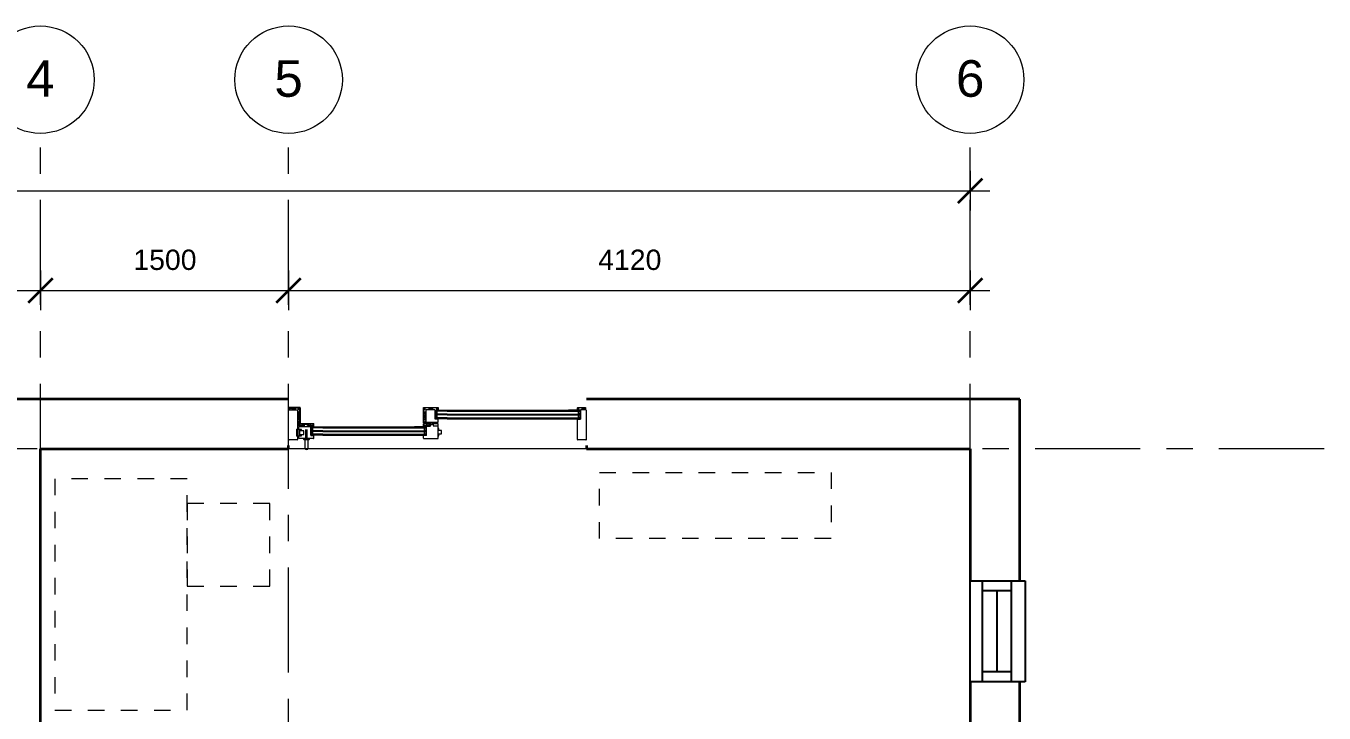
# Model space of a CAD drawing. Header units: millimetres. Extents: x -46592 to 140440, y -36427 to 76663.
# Drawn here: x 41287 to 49133, y 56320 to 60475 of the extents above; entities that cross this region are included whole.
import ezdxf

# ---------------------------------------------------------------- set-up
doc = ezdxf.new("R2010")
doc.units = ezdxf.units.MM
for name, pattern in [('Dash', [317.5, 158.75, -158.75]), ('Grid Line', [1111.25, 635, -158.75, 158.75, -158.75]), ('Katkoviiva 2mm', [200, 100, -100]), ('Pistekatko tiheä', [185, 85, -50, 0, -50])]:
    doc.linetypes.add(name, pattern=pattern)
for name, color, linetype, lineweight in [('AR-A_MERKINNÄT', 8, 'Continuous', 18), ('AR-A_MERKINNÄT-1', 8, 'Dash', 18), ('AR-A_MERKINNÄT-2', 8, 'Continuous', 25), ('AR-A_MERKINNÄT-3', 8, 'Pistekatko tiheä', 25), ('AR-C_APUVIIVA-3', 1, 'Katkoviiva 2mm', 18), ('AR-D_MITTA', 8, 'Continuous', 9), ('AR-D_MITTA-50', 8, 'Continuous', 9), ('AR-X2_OHUTVIIVA', 9, 'Continuous', 18), ('AR-Y_MODVIIVA', 8, 'Continuous', 9), ('AR-Y_MODVIIVA-1', 8, 'Grid Line', 9), ('AR1235_VP', 6, 'Continuous', 18), ('AR1241_US-1', 1, 'Continuous', 35), ('AR1242_IKKUNA', 4, 'Continuous', 18), ('AR1242_IKKUNA-1', 4, 'Continuous', 25), ('AR1243_ULKOOVI', 3, 'Continuous', 18)]:
    doc.layers.add(name, color=color, linetype=linetype, lineweight=lineweight)
doc.styles.add('Arial_3', font='arial.ttf', dxfattribs={"height": 122.941617})
doc.styles.add('Arial_4', font='arial.ttf', dxfattribs={"height": 221.29491})
doc.dimstyles.new('Diagonal_-_2_5mm_Arial', dxfattribs={"dimscale": 304.8, "dimtxt": 125, "dimasz": 0.492126, "dimexe": 0.393701, "dimexo": 0.0625, "dimgap": 0.287073, "dimtad": 1, "dimdec": 0, "dimzin": 0, "dimdsep": 46, "dimtxsty": 'Arial_3', "dimblk1": 'OBLIQUE', "dimblk2": 'OBLIQUE', "dimsah": 1, "dimcen": 0.09, "dimdle": 0.393701, "dimazin": 0, "dimtfac": 1, "dimtdec": 4, "dimtix": 1, "dimtmove": 0, "dimatfit": 3, "dimfxl": 0.393701, "dimfxlon": 1, "dimtvp": 1, "dimtolj": 1, "dimtzin": 0, "dimarcsym": 2})

# ---------------------------------------------------------------- blocks, each defined once
blk = doc.blocks.new('SD CLEAR SLIDING TYPE A - Black _RAL 9011__Ext_ _ Chestnut Stained Wood_Int_-1638419-04 2_ krs')
at = {"layer": 'AR-A_MERKINNÄT'}
for p, q in [((-735, -93.5), (-735, 81.5)), ((-732.5, 98.5), (-732.5, 91.1)), ((-665.5, 99), (-732, 99)), ((-732, 90.6), (-723.4, 90.6)), ((-732, 84.5), (-684, 84.5)), ((-730.6, 92), (-730.6, 96.9)), ((-723.8, 92), (-730.6, 92)), ((-730.1, 97.4), (-724.3, 97.4)), ((-723.8, 96.9), (-723.8, 92)), ((-722.4, 91.6), (-722.4, 96.9)), ((-721.9, 97.4), (-714.4, 97.4)), ((-713.9, 96.9), (-713.9, 87.5)), ((-713.1, 86.5), (-713.1, 84.5)), ((-693.9, 86.5), (-713.1, 86.5)), ((-712.5, 87.9), (-712.5, 97.4)), ((-712.5, 97.4), (-695, 97.4)), ((-694.5, 87.9), (-712.5, 87.9)), ((-705.5, 91), (-707.3, 92.8)), ((-707.3, 92.8), (-699.9, 92.8)), ((-705.5, 91), (-701.7, 91)), ((-705.5, 84.5), (-705.5, 91)), ((-701.7, 91), (-699.9, 92.8)), ((-701.7, 84.5), (-701.7, 91)), ((-694.5, 96.9), (-694.5, 87.9)), ((-694.1, 84.5), (-694.1, 86.5)), ((-692.9, 87.5), (-692.9, 96.9)), ((-692.4, 97.4), (-666.6, 97.4)), ((-681, 81.5), (-681, -31.2)), ((-666.6, 92.7), (-674.3, 92.7)), ((-674.3, 85.2), (-674.3, 92.7)), ((-666.6, 85.2), (-674.3, 85.2)), ((-666.1, 96.9), (-666.1, 93.2)), ((-666.1, 73.5), (-666.1, 84.7)), ((-664.5, 98), (-664.5, 7.5)), ((80, 7.5), (80, 98.5)), ((80.5, 99), (169.5, 99)), ((81.5, 91.3), (81.5, 87.9)), ((81.5, 91.3), (87.2, 91.3)), ((81.5, 87.9), (87.2, 87.9)), ((81.6, 96.9), (81.6, 92.7)), ((81.6, 92.7), (88.8, 92.7)), ((81.6, 85.1), (81.6, 72.9)), ((88.8, 85.1), (81.6, 85.1)), ((114.4, 97.4), (82.1, 97.4)), ((87.2, 87.9), (87.2, 91.3)), ((88.8, 92.7), (88.8, 85.1)), ((95, 82.5), (95, 11.2)), ((149, 84.5), (97, 84.5)), ((114.4, 86.5), (114.4, 97.4)), ((114.4, 86.5), (135.6, 86.5)), ((115.5, 84.5), (115.5, 86.5)), ((116, 97.4), (116, 87.9)), ((116, 97.4), (134, 97.4)), ((116, 87.9), (134, 87.9)), ((123.1, 91), (121.3, 92.8)), ((121.3, 92.8), (128.7, 92.8)), ((123.1, 91), (126.9, 91)), ((123.1, 84.5), (123.1, 91)), ((126.9, 91), (128.7, 92.8)), ((126.9, 84.5), (126.9, 91)), ((134, 97.4), (134, 87.9)), ((134.5, 84.5), (134.5, 86.5)), ((135.6, 97.4), (135.6, 86.5)), ((168.4, 97.4), (135.6, 97.4)), ((152, 29.2), (152, 81.5)), ((161, 92.7), (168.4, 92.7)), ((161, 86.5), (161, 92.7)), ((170, 86.5), (161, 86.5)), ((168.4, 92.7), (168.4, 97.4)), ((170, 98.5), (170, 86.5)), ((1011, 86.5), (1011, 98)), ((1011, 86.5), (1019.8, 86.5)), ((1012, 99), (1060.4, 99)), ((1012.6, 96.9), (1012.6, 93.2)), ((1012.6, 91.1), (1012.6, 87.9)), ((1018.2, 91.1), (1012.6, 91.1)), ((1012.6, 87.9), (1018.2, 87.9)), ((1038.9, 97.4), (1013.1, 97.4)), ((1013.1, 92.7), (1019.8, 92.7)), ((1018.2, 87.9), (1018.2, 91.1)), ((1019.8, 86.5), (1019.8, 92.7)), ((1029, 82.5), (1029, 29.3)), ((1062, 84.5), (1031, 84.5)), ((1039.4, 87.5), (1039.4, 96.9)), ((1040.4, 84.5), (1040.4, 86.5)), ((1041, 97.4), (1059, 97.4)), ((1041, 87.9), (1041, 97.4)), ((1059, 87.9), (1041, 87.9)), ((1046.2, 92.8), (1053.6, 92.8)), ((1048, 91), (1046.2, 92.8)), ((1048, 91), (1051.8, 91)), ((1048, 84.5), (1048, 91)), ((1051.8, 91), (1053.6, 92.8)), ((1051.8, 84.5), (1051.8, 91)), ((1059, 97.4), (1059, 87.9)), ((1059.4, 86.5), (1059.4, 84.5)), ((1060.4, 99), (1060.4, 90.4)), ((1060.4, 90.4), (1060.4, 87.5)), ((1065, -93.5), (1065, 81.5)), ((-677, 72.1), (-681, 72.1)), ((-681, 64.5), (-672.5, 64.5)), ((-681, 60.7), (-672.5, 60.7)), ((-681, 53.1), (-677, 53.1)), ((-677, 45.5), (-681, 45.5)), ((-681, 37.9), (-672.5, 37.9)), ((-681, 34.1), (-672.5, 34.1)), ((-681, 26.5), (-677, 26.5)), ((-677, 53.1), (-677, 72.1)), ((-677, 26.5), (-677, 45.5)), ((-677, 16), (-670.8, 16)), ((-677, 8), (-677, 16)), ((-676, 73), (-666.6, 73)), ((-666.6, 52.2), (-676, 52.2)), ((-676, 46.4), (-666.6, 46.4)), ((-666.6, 25.6), (-676, 25.6)), ((-665, 7), (-676, 7)), ((-675.5, 71.6), (-675.5, 53.6)), ((-666.6, 71.6), (-675.5, 71.6)), ((-675.5, 53.6), (-666.6, 53.6)), ((-675.5, 45), (-675.5, 27)), ((-666.6, 45), (-675.5, 45)), ((-675.5, 27), (-666.6, 27)), ((-672.7, -13.8), (-672.7, 1.7)), ((-672.7, 1.7), (-582.5, 1.7)), ((-672.5, 64.5), (-670.7, 66.3)), ((-672.5, 64.5), (-672.5, 60.7)), ((-672.5, 60.7), (-670.7, 58.9)), ((-672.5, 37.9), (-670.7, 39.7)), ((-672.5, 37.9), (-672.5, 34.1)), ((-672.5, 34.1), (-670.7, 32.3)), ((-670.8, 16), (-670.8, 9.1)), ((-670.7, 66.3), (-670.7, 58.9)), ((-670.7, 39.7), (-670.7, 32.3)), ((-670.3, 8.6), (-666.6, 8.6)), ((-667.5, 0.2), (-660.6, 0.2)), ((-666.1, 54.1), (-666.1, 71.1)), ((-666.1, 46.9), (-666.1, 51.7)), ((-666.1, 27.5), (-666.1, 44.5)), ((-666.1, 9.1), (-666.1, 25.1)), ((-658.7, -12.2), (-658.7, 0.2)), ((-658.7, 0.2), (-641.1, 0.2)), ((-644, 1.2), (-609, 1.2)), ((-641.1, 0.2), (-641.1, -12.2)), ((-640.5, -7.3), (-640.5, 1.7)), ((-612.5, 1.7), (-612.5, -7.3)), ((-612.5, 0.2), (-602.7, 0.2)), ((-602.7, 0.2), (-602.7, -12.4)), ((-601.3, 0.2), (-583.5, 0.2)), ((-601.3, -13.8), (-601.3, 0.2)), ((-583.5, 0.2), (-583.5, -8)), ((-582, -13.8), (-582, 1.2)), ((80, -12.4), (80, 1.1)), ((91.5, 7), (80.5, 7)), ((80.5, 1.6), (119, 1.6)), ((81.6, 72.9), (92.5, 72.9)), ((81.6, 54), (81.6, 71.5)), ((81.6, 71.5), (91, 71.5)), ((81.6, 46.9), (81.6, 51.6)), ((81.6, 27.5), (81.6, 44.5)), ((81.6, 8.6), (81.6, 25.1)), ((81.6, 8.6), (86.3, 8.6)), ((98.5, 0.1), (82, 0.1)), ((82.1, 53.5), (91, 53.5)), ((82.1, 52.1), (91.5, 52.1)), ((82.1, 46.4), (92.5, 46.4)), ((82.1, 45), (91, 45)), ((82.1, 27), (91, 27)), ((82.1, 25.6), (92.5, 25.6)), ((85.9, 58.6), (85.9, 66.4)), ((85.9, 66.4), (88, 64.2)), ((85.9, 58.6), (88, 60.8)), ((85.9, 32.1), (85.9, 39.9)), ((85.9, 39.9), (88, 37.7)), ((85.9, 32.1), (88, 34.3)), ((86.3, 15.6), (92.5, 15.6)), ((86.3, 8.6), (86.3, 15.6)), ((87.9, 14.2), (91.1, 14.2)), ((87.9, 8.6), (87.9, 14.2)), ((87.9, 8.6), (91.1, 8.6)), ((88, 64.2), (95, 64.2)), ((88, 60.8), (88, 64.2)), ((88, 60.8), (95, 60.8)), ((88, 37.7), (95, 37.7)), ((88, 34.3), (88, 37.7)), ((88, 34.3), (95, 34.3)), ((91, 53.5), (91, 71.5)), ((91, 27), (91, 45)), ((91.1, 8.6), (91.1, 14.2)), ((92.5, 53.1), (92.5, 72.9)), ((92.5, 72), (95, 72)), ((92.5, 53), (94.8, 53)), ((92.5, 46.4), (92.5, 25.6)), ((92.5, 8), (92.5, 15.6)), ((92.8, 45.5), (94.8, 45.5)), ((92.8, 26.5), (95, 26.5)), ((95, 11.2), (170, 11.2)), ((114.7, 0.1), (101, 0.1)), ((119.8, 0.1), (117.2, 0.1)), ((121, -15.8), (121, 0.1)), ((140, 1.1), (140, -10.7)), ((170, 29.2), (152, 29.2)), ((170, 11.2), (170, 29.2)), ((1011, 29.3), (1029, 29.3)), ((1011, -93.4), (1011, 29.3)), ((-685, -73.2), (-685, -31.2)), ((-681, -31.2), (-685, -31.2)), ((-685, -73.2), (-681, -73.2)), ((-681, -31.3), (-674, -31.3)), ((-681, -73.3), (-681, -31.3)), ((-674, -31.3), (-681, -31.3)), ((-681, -31.3), (-681, -73.3)), ((-681, -73.2), (-681, -93.5)), ((-674, -73.3), (-681, -73.3)), ((-681, -73.3), (-674, -73.3)), ((-674, -31.3), (-668, -34.8)), ((-668, -34.8), (-674, -31.3)), ((-668, -69.8), (-674, -73.3)), ((-674, -73.3), (-668, -69.8)), ((-672.7, -13.8), (-639.7, -13.8)), ((-672, -31.2), (-672, -18.8)), ((-664, -33.3), (-672, -31.2)), ((-664, -33.3), (-672, -31.2)), ((-672, -73.5), (-664, -71.3)), ((-672, -86.8), (-672, -73.5)), ((-671.1, -12.4), (-671.1, -7)), ((-671.1, -7), (-668.5, -7)), ((-660.1, -12.4), (-671.1, -12.4)), ((-669, -15.8), (-603, -15.8)), ((-668, -6.5), (-668, -0.3)), ((-668, -34.8), (-668, -69.8)), ((-668, -69.8), (-668, -34.8)), ((-656.5, -33.3), (-664, -33.3)), ((-656.5, -33.3), (-664, -33.3)), ((-664, -41.3), (-664, -36.3)), ((-664, -36.3), (-656.5, -36.3)), ((-664, -41.3), (-664, -36.3)), ((-664, -36.3), (-656.5, -36.3)), ((-642, -41.3), (-664, -41.3)), ((-664, -68.3), (-664, -63.3)), ((-664, -63.3), (-642, -63.3)), ((-656.5, -68.3), (-664, -68.3)), ((-664, -71.3), (-656.5, -71.3)), ((-660.1, -0.3), (-660.1, -12.4)), ((-659.4, -15.8), (-659.4, -13.8)), ((-641.1, -12.2), (-658.7, -12.2)), ((-656.5, -36.3), (-656.5, -33.3)), ((-656.5, -36.3), (-656.5, -33.3)), ((-656.5, -71.3), (-656.5, -68.3)), ((-653.6, -7.5), (-646.2, -7.5)), ((-651.8, -9.3), (-653.6, -7.5)), ((-651.8, -9.3), (-648, -9.3)), ((-651.8, -15.8), (-651.8, -9.3)), ((-648, -9.3), (-646.2, -7.5)), ((-648, -15.8), (-648, -9.3)), ((-642, -63.3), (-642, -41.3)), ((-640.4, -15.8), (-640.4, -13.8)), ((-639.7, -13.8), (-639.7, -9.4)), ((-621.7, -9.3), (-621.7, -13.8)), ((-621.7, -13.8), (-601.3, -13.8)), ((-621.5, -15.8), (-621.5, -13.8)), ((-620.5, -12.4), (-620.5, -9.3)), ((-602.7, -12.4), (-620.5, -12.4)), ((-615.7, -7.5), (-608.3, -7.5)), ((-613.9, -9.3), (-615.7, -7.5)), ((-613.9, -9.3), (-610.1, -9.3)), ((-613.9, -15.8), (-613.9, -9.3)), ((-610.1, -9.3), (-608.3, -7.5)), ((-610.1, -15.8), (-610.1, -9.3)), ((-602.5, -13.8), (-602.5, -15.9)), ((-590.6, -11.1), (-601.3, -11.1)), ((-601.3, -12.3), (-591, -12.3)), ((-600, -18.4), (-600, -70.8)), ((-600, -18.4), (-600, -70.8)), ((-600, -70.8), (-581.8, -70.8)), ((-591, -13.8), (-591, -12.3)), ((-591, -13.8), (-582, -13.8)), ((-590.6, -8), (-590.6, -11.1)), ((-583.5, -8), (-590.6, -8)), ((-590, -68.8), (-590, -70.8)), ((-581.8, -68.8), (-590, -68.8)), ((-582, -86.8), (-582, -70.8)), ((-581.8, -70.8), (-581.8, -68.8)), ((81.5, -0.4), (81.5, -7.3)), ((81.5, -9.8), (81.5, -12.5)), ((81.5, -12.5), (87.4, -12.5)), ((81.5, -13.9), (89, -13.9)), ((82, -7.8), (87.9, -7.8)), ((87.4, -9.3), (82, -9.3)), ((87.4, -12.5), (87.4, -9.3)), ((88.9, -8.8), (88.9, -10.4)), ((89, -13.9), (89, -12.4)), ((99.1, -12.4), (89, -12.4)), ((89.4, -10.9), (98.5, -10.9)), ((98, -70.8), (98, -17.8)), ((99, -10.4), (99, -0.4)), ((121, -15.8), (100, -15.8)), ((119.2, -13.8), (100.2, -13.8)), ((100.2, -13.8), (100.2, -15.8)), ((100.5, -0.4), (100.5, -12.5)), ((100.5, -12.5), (118.5, -12.5)), ((106, -7.5), (113.4, -7.5)), ((107.8, -9.3), (106, -7.5)), ((107.8, -9.3), (111.6, -9.3)), ((107.8, -15.8), (107.8, -9.3)), ((111.6, -9.3), (113.4, -7.5)), ((111.6, -15.8), (111.6, -9.3)), ((115.2, -6.6), (115.2, -0.4)), ((118.5, -7.1), (115.7, -7.1)), ((116.7, -0.4), (116.7, -5.7)), ((116.7, -5.7), (118.9, -5.7)), ((118.5, -12.5), (118.5, -7.1)), ((119.2, -15.8), (119.2, -13.8)), ((119.9, -6.7), (119.9, -12.9)), ((140, -10.7), (170, -10.7)), ((-684, -96.5), (-732, -96.5)), ((-591.2, -88.8), (-670, -88.8)), ((-591.2, -88.8), (-670, -88.8)), ((-644, -88.8), (-644, -91.8)), ((-609, -88.8), (-644, -88.8)), ((-641, -94.8), (-612, -94.8)), ((-636.5, -94.8), (-636.5, -144.8)), ((-616.5, -144.8), (-616.5, -94.8)), ((-609, -91.8), (-609, -88.8)), ((-584, -88.8), (-591.2, -88.8)), ((-584, -88.8), (-591.2, -88.8)), ((1062, -96.5), (1014.1, -96.5))]:
    blk.add_line(p, q, dxfattribs=at)
for centre, radius, start, end in [((-732, 81.5), 3, 90, 180), ((-732, 98.5), 0.5, 90, 180), ((-732, 91.1), 0.5, 180, 270), ((-730.1, 96.9), 0.5, 90, 180), ((-724.3, 96.9), 0.5, 0, 90), ((-723.4, 91.6), 1, 270, 0), ((-721.9, 96.9), 0.5, 90, 180), ((-714.4, 96.9), 0.5, 0, 89.66061), ((-712.9, 87.5), 1, 180, 270), ((-695, 96.9), 0.5, 0, 90), ((-693.9, 87.5), 1, 270, 0), ((-692.4, 96.9), 0.5, 90, 180), ((-684, 81.5), 3, 0, 90), ((-666.6, 96.9), 0.5, 0, 90), ((-666.6, 93.2), 0.5, 270, 0), ((-666.6, 84.7), 0.5, 0, 90), ((-665.5, 98), 1, 0, 90), ((80.5, 98.5), 0.5, 90, 180), ((82.1, 96.9), 0.5, 90, 180), ((97, 82.5), 2, 90, 180), ((149, 81.5), 3, 0, 90), ((169.5, 98.5), 0.5, 0, 90), ((1012, 98), 1, 90, 180), ((1013.1, 96.9), 0.5, 90, 180), ((1013.1, 93.2), 0.5, 180, 270), ((1031, 82.5), 2, 91.03004, 180), ((1038.9, 96.9), 0.5, 0, 90), ((1040.4, 87.5), 1, 180, 269.86249), ((1059.4, 87.5), 1, 269.86249, 0), ((1062, 81.5), 3, 0, 90), ((-676, 72), 1, 90, 180), ((-676, 53.2), 1, 180, 270), ((-676, 45.4), 1, 90, 180), ((-676, 26.6), 1, 180, 270), ((-676, 8), 1, 180, 270), ((-670.3, 9.1), 0.5, 180, 270), ((-667.5, -0.3), 0.5, 90, 180), ((-666.6, 73.5), 0.5, 270, 0), ((-666.6, 71.1), 0.5, 0, 90), ((-666.6, 54.1), 0.5, 270, 0), ((-666.6, 51.7), 0.5, 0, 90), ((-666.6, 46.9), 0.5, 270, 0), ((-666.6, 44.5), 0.5, 0, 90), ((-666.6, 27.5), 0.5, 270, 0), ((-666.6, 25.1), 0.5, 0, 90), ((-666.6, 9.1), 0.5, 270, 0), ((-665, 7.5), 0.5, 270, 0), ((-660.6, -0.3), 0.5, 0, 90), ((-582.5, 1.2), 0.5, 0, 90), ((80.5, 7.5), 0.5, 180, 270), ((80.5, 1.1), 0.5, 90, 180), ((82, -0.4), 0.5, 90, 180), ((82.1, 54), 0.5, 180, 270), ((82.1, 51.6), 0.5, 90, 180), ((82.1, 46.9), 0.5, 180, 270), ((82.1, 44.5), 0.5, 90, 180), ((82.1, 27.5), 0.5, 180, 270), ((82.1, 25.1), 0.5, 90, 180), ((91.5, 53.1), 1, 270, 360), ((91.5, 8), 1, 270, 360), ((98.5, -0.4), 0.5, 0, 90), ((101, -0.4), 0.5, 90, 180), ((114.7, -0.4), 0.5, 360, 90), ((117.2, -0.4), 0.5, 90, 180), ((119, 0.6), 1, 330, 90), ((122, 0.1), 1, 90, 180), ((-669, -18.8), 3, 90, 180), ((-668.5, -6.5), 0.5, 270, 0), ((-603, -18.8), 3, 360, 90), ((81.5, -12.4), 1.5, 180, 270), ((82, -7.3), 0.5, 180, 270), ((82, -9.8), 0.5, 90, 180), ((87.9, -8.8), 1, 0, 90), ((89.4, -10.4), 0.5, 180, 270), ((100, -17.8), 2, 90, 180), ((98.5, -10.4), 0.5, 270, 0), ((100.6, -12.4), 1.5, 180, 253.76689), ((115.7, -6.6), 0.5, 180, 270), ((118.9, -6.7), 1, 360, 90), ((118.9, -12.9), 1, 270, 0), ((-732, -93.5), 3, 180, 270), ((-684, -93.5), 3, 270, 0), ((-670, -86.8), 2, 180, 270), ((-641, -91.8), 3, 180, 270), ((-626.5, -144.8), 10, 180, 360), ((-612, -91.8), 3, 270, 0), ((-584, -86.8), 2, 270, 359.67443), ((1014, -93.5), 3, 177.43744, 272.73951), ((1062, -93.5), 3, 270, 0)]:
    blk.add_arc(centre, radius, start, end, dxfattribs=at)
at = {"layer": 'AR-A_MERKINNÄT-1'}
for p, q in [((-643, 1.2), (-610, 1.2)), ((-643, 1.2), (-643, -2.3)), ((-610, 1.2), (-610, -2.3)), ((-643, -2.3), (-610, -2.3)), ((-630.5, -94.8), (-630.5, -32.8)), ((-622.5, -94.8), (-622.5, -32.8))]:
    blk.add_line(p, q, dxfattribs=at)
at = {"layer": 'AR-X2_OHUTVIIVA'}
for p, q in [((152, 31.3), (152, 83.3)), ((152, 83.3), (223.7, 83.3)), ((223.7, 83.3), (957.3, 83.3)), ((1029, 83.3), (957.3, 83.3)), ((1029, 31.3), (1029, 83.3)), ((126.6, 1.1), (122, 1.1)), ((126.6, -5.4), (126.6, 1.1)), ((130, 1.1), (130, -5.4)), ((167, 1.1), (130, 1.1)), ((157.9, 77.3), (152, 77.3)), ((157.9, 59.3), (152, 59.3)), ((157.9, 55.3), (152, 55.3)), ((157.9, 37.3), (152, 37.3)), ((223.7, 31.3), (152, 31.3)), ((157, 77.3), (154, 74.3)), ((154, 74.3), (154, 62.3)), ((154, 62.3), (157, 59.3)), ((157, 55.3), (154, 52.3)), ((154, 52.3), (154, 40.3)), ((154, 40.3), (157, 37.3)), ((157.4, 76.3), (155, 73.8)), ((155, 73.8), (155, 62.7)), ((155, 66.8), (155, 64.7)), ((155, 62.7), (157.4, 60.3)), ((157.4, 54.3), (155, 51.8)), ((155, 51.8), (155, 40.7)), ((155, 40.7), (157.4, 38.3)), ((223.7, 77.3), (157, 77.3)), ((223.7, 59.3), (157, 59.3)), ((223.7, 55.3), (157, 55.3)), ((223.7, 37.3), (157, 37.3)), ((163, 76.3), (157.4, 76.3)), ((157.4, 60.3), (163, 60.3)), ((163, 54.3), (157.4, 54.3)), ((157.4, 38.3), (163, 38.3)), ((163, 60.3), (163, 76.3)), ((163, 38.3), (163, 54.3)), ((163, 38.3), (163, 42.4)), ((164, 59.3), (164, 77.3)), ((164, 37.3), (164, 55.3)), ((223.7, 77.3), (957.3, 77.3)), ((223.7, 59.3), (957.3, 59.3)), ((223.7, 55.3), (957.3, 55.3)), ((223.7, 37.3), (957.3, 37.3)), ((223.7, 31.3), (957.3, 31.3)), ((957.3, 77.3), (1024, 77.3)), ((957.3, 59.3), (1024, 59.3)), ((957.3, 55.3), (1024, 55.3)), ((957.3, 37.3), (1024, 37.3)), ((957.3, 31.3), (1029, 31.3)), ((1017, 59.3), (1017, 77.3)), ((1017, 37.3), (1017, 55.3)), ((1018, 76.3), (1023.6, 76.3)), ((1018, 60.3), (1018, 76.3)), ((1023.6, 60.3), (1018, 60.3)), ((1018, 54.3), (1023.6, 54.3)), ((1018, 38.3), (1018, 54.3)), ((1018, 38.3), (1018, 42.4)), ((1023.6, 38.3), (1018, 38.3)), ((1023.1, 77.3), (1029, 77.3)), ((1023.1, 59.3), (1029, 59.3)), ((1023.1, 55.3), (1029, 55.3)), ((1023.1, 37.3), (1029, 37.3)), ((1023.6, 76.3), (1026, 73.8)), ((1026, 62.7), (1023.6, 60.3)), ((1023.6, 54.3), (1026, 51.8)), ((1026, 40.7), (1023.6, 38.3)), ((1024, 77.3), (1027, 74.3)), ((1027, 62.3), (1024, 59.3)), ((1024, 55.3), (1027, 52.3)), ((1027, 40.3), (1024, 37.3)), ((1026, 73.8), (1026, 62.7)), ((1026, 66.8), (1026, 64.7)), ((1026, 51.8), (1026, 40.7)), ((1027, 74.3), (1027, 62.3)), ((1027, 52.3), (1027, 40.3)), ((-600, -68.9), (-600, -16.9)), ((-600, -16.9), (-528.3, -16.9)), ((-594, -22.9), (-600, -22.9)), ((-594, -40.9), (-600, -40.9)), ((-594, -44.9), (-600, -44.9)), ((-594, -62.9), (-600, -62.9)), ((-528.3, -68.9), (-600, -68.9)), ((-595, -22.9), (-598, -25.9)), ((-598, -25.9), (-598, -37.9)), ((-598, -37.9), (-595, -40.9)), ((-595, -44.9), (-598, -47.9)), ((-598, -47.9), (-598, -59.9)), ((-598, -59.9), (-595, -62.9)), ((-594.6, -23.9), (-597, -26.3)), ((-597, -26.3), (-597, -37.5)), ((-597, -33.4), (-597, -35.5)), ((-597, -37.5), (-594.6, -39.9)), ((-594.6, -45.9), (-597, -48.3)), ((-597, -48.3), (-597, -59.5)), ((-597, -59.5), (-594.6, -61.9)), ((-528.3, -22.9), (-595, -22.9)), ((-528.3, -40.9), (-595, -40.9)), ((-528.3, -44.9), (-595, -44.9)), ((-528.3, -62.9), (-595, -62.9)), ((-589, -23.9), (-594.6, -23.9)), ((-594.6, -39.9), (-589, -39.9)), ((-589, -45.9), (-594.6, -45.9)), ((-594.6, -61.9), (-589, -61.9)), ((-589, -39.9), (-589, -23.9)), ((-589, -61.9), (-589, -45.9)), ((-589, -61.9), (-589, -57.7)), ((-588, -40.9), (-588, -22.9)), ((-588, -62.9), (-588, -44.9)), ((-528.3, -16.9), (26.3, -16.9)), ((-528.3, -22.9), (26.3, -22.9)), ((-528.3, -40.9), (26.3, -40.9)), ((-528.3, -44.9), (26.3, -44.9)), ((-528.3, -62.9), (26.3, -62.9)), ((-528.3, -68.9), (26.3, -68.9)), ((98, -16.9), (26.3, -16.9)), ((26.3, -22.9), (93, -22.9)), ((26.3, -40.9), (93, -40.9)), ((26.3, -44.9), (93, -44.9)), ((26.3, -62.9), (93, -62.9)), ((26.3, -68.9), (98, -68.9)), ((79.8, -68.9), (90.7, -68.9)), ((79.8, -70.8), (79.8, -68.9)), ((98, -70.8), (79.8, -70.8)), ((80, -86.8), (80, -70.8)), ((98, -70.8), (80.7, -70.8)), ((98, -70.8), (80.7, -70.8)), ((86, -40.9), (86, -22.9)), ((86, -62.9), (86, -44.9)), ((87, -23.9), (92.6, -23.9)), ((87, -39.9), (87, -23.9)), ((92.6, -39.9), (87, -39.9)), ((87, -45.9), (92.6, -45.9)), ((87, -61.9), (87, -45.9)), ((87, -61.9), (87, -57.7)), ((92.6, -61.9), (87, -61.9)), ((90.7, -68.9), (90.7, -70.8)), ((92, -22.9), (98, -22.9)), ((92, -40.9), (98, -40.9)), ((92, -44.9), (98, -44.9)), ((92, -62.9), (98, -62.9)), ((92.6, -23.9), (95, -26.3)), ((95, -37.5), (92.6, -39.9)), ((92.6, -45.9), (95, -48.3)), ((95, -59.5), (92.6, -61.9)), ((93, -22.9), (96, -25.9)), ((96, -37.9), (93, -40.9)), ((93, -44.9), (96, -47.9)), ((96, -59.9), (93, -62.9)), ((95, -26.3), (95, -37.5)), ((95, -33.4), (95, -35.5)), ((95, -48.3), (95, -59.5)), ((96, -25.9), (96, -37.9)), ((96, -47.9), (96, -59.9)), ((98, -68.9), (98, -16.9)), ((130, -5.4), (126.6, -5.4)), ((170, -86.8), (170, -1.9)), ((174, -27.2), (170, -27.2)), ((170, -71.2), (174, -71.2)), ((174, -39.2), (174, -27.2)), ((190, -39.2), (174, -39.2)), ((174, -59.2), (190, -59.2)), ((174, -71.2), (174, -59.2)), ((190, -59.2), (190, -39.2)), ((82, -88.8), (89.1, -88.8)), ((89.1, -88.8), (168, -88.8))]:
    blk.add_line(p, q, dxfattribs=at)
for centre, radius, start, end in [((167, -1.9), 3, 0, 90), ((82, -86.8), 2, 180.48031, 270), ((168, -86.8), 2, 270, 359.5856)]:
    blk.add_arc(centre, radius, start, end, dxfattribs=at)
blk = doc.blocks.new('IKK1 - yksiaukkoinen - 6x20-1776328-04 2_ krs')
at = {"layer": 'AR-A_MERKINNÄT-2'}
for p, q in [((-305, 79.9), (305, 79.9)), ((-245, -95.1), (-245, 79.9)), ((245, -95.1), (245, 79.9)), ((-245, -7.6), (245, -7.6)), ((-305, -95.1), (305, -95.1))]:
    blk.add_line(p, q, dxfattribs=at)
at = {"layer": 'AR-A_MERKINNÄT-3'}
for p, q in [((-305, 79.9), (305, 79.9)), ((-245, -95.1), (-245, 79.9)), ((245, -95.1), (245, 79.9)), ((-305, -95.1), (305, -95.1))]:
    blk.add_line(p, q, dxfattribs=at)
at = {"layer": 'AR1242_IKKUNA-1'}
for p, q in [((-305, 154.9), (305, 154.9)), ((-305, -177.1), (-305, 154.9)), ((305, 154.9), (305, -177.1)), ((305, -177.1), (-305, -177.1))]:
    blk.add_line(p, q, dxfattribs=at)
blk = doc.blocks.new('Grid - M_Grid Head - Circle-1062625-04 2_ krs')
at = {"layer": 'AR-Y_MODVIIVA'}
blk.add_circle((0, 0), 6.5, dxfattribs=at)
blk = doc.blocks.new('DIMBLOCK2-04 2_ krs')
at = {"layer": 'AR-D_MITTA-50', "transparency": 16777216}
for p, q in [((31594.1, 59598.6), (31594.1, 59358.6)), ((31594.1, 59478.6), (31594.1, 59598.6)), ((46994, 59598.6), (46994, 59358.6)), ((46994, 59478.6), (46994, 59598.6)), ((31474.1, 59478.6), (47114, 59478.6))]:
    blk.add_line(p, q, dxfattribs=at)
at = {"layer": 'AR-D_MITTA-50', "lineweight": 35, "transparency": 16777216}
for p, q in [((31594.1, 59478.6), (31519.1, 59403.6)), ((31594.1, 59478.6), (31669.1, 59553.6)), ((46994, 59478.6), (46919, 59403.6)), ((46994, 59478.6), (47069, 59553.6))]:
    blk.add_line(p, q, dxfattribs=at)
at = {"layer": 'AR-D_MITTA-50', "color": 0, "transparency": 16777216, "insert": (39058.5, 59725.6), "char_height": 122.94, "width": 565.385, "attachment_point": 1, "line_spacing_factor": 0.938532, "style": 'Arial_3'}
blk.add_mtext('15400', dxfattribs=at)
blk = doc.blocks.new('_Oblique')
at = {"color": 0, "linetype": 'ByBlock', "lineweight": -2}
blk.add_line((-0.5, -0.5), (0.5, 0.5), dxfattribs=at)
blk = doc.blocks.new('DIMBLOCK5-04 2_ krs')
at = {"layer": 'AR-D_MITTA-50', "transparency": 16777216}
for p, q in [((38214.1, 58995.6), (38214.1, 58755.6)), ((38214.1, 58875.6), (38214.1, 58995.6)), ((41374, 58995.6), (41374, 58755.6)), ((41374, 58875.6), (41374, 58995.6)), ((38214.1, 58875.6), (41374, 58875.6))]:
    blk.add_line(p, q, dxfattribs=at)
at = {"layer": 'AR-D_MITTA-50', "lineweight": 35, "transparency": 16777216}
for p, q in [((38214.1, 58875.6), (38289.1, 58950.6)), ((41374, 58875.6), (41449, 58950.6)), ((38214.1, 58875.6), (38139.1, 58800.6)), ((41374, 58875.6), (41299, 58800.6))]:
    blk.add_line(p, q, dxfattribs=at)
at = {"layer": 'AR-D_MITTA-50', "color": 0, "transparency": 16777216, "insert": (39605.6, 59122.6), "char_height": 122.94, "width": 452.308, "attachment_point": 1, "line_spacing_factor": 0.938532, "style": 'Arial_3'}
blk.add_mtext('3160', dxfattribs=at)
blk = doc.blocks.new('DIMBLOCK6-04 2_ krs')
at = {"layer": 'AR-D_MITTA-50', "transparency": 16777216}
for p, q in [((41374, 58995.6), (41374, 58755.6)), ((41374, 58875.6), (41374, 58995.6)), ((42874, 58995.6), (42874, 58755.6)), ((42874, 58875.6), (42874, 58995.6)), ((41374, 58875.6), (42874, 58875.6))]:
    blk.add_line(p, q, dxfattribs=at)
at = {"layer": 'AR-D_MITTA-50', "lineweight": 35, "transparency": 16777216}
for p, q in [((41374, 58875.6), (41449, 58950.6)), ((42874, 58875.6), (42949, 58950.6)), ((41374, 58875.6), (41299, 58800.6)), ((42874, 58875.6), (42799, 58800.6))]:
    blk.add_line(p, q, dxfattribs=at)
at = {"layer": 'AR-D_MITTA-50', "color": 0, "transparency": 16777216, "insert": (41935.6, 59122.6), "char_height": 122.94, "width": 452.308, "attachment_point": 1, "line_spacing_factor": 0.938532, "style": 'Arial_3'}
blk.add_mtext('1500', dxfattribs=at)
blk = doc.blocks.new('DIMBLOCK7-04 2_ krs')
at = {"layer": 'AR-D_MITTA-50', "transparency": 16777216}
for p, q in [((42874, 58995.6), (42874, 58755.6)), ((42874, 58875.6), (42874, 58995.6)), ((46994, 58995.6), (46994, 58755.6)), ((46994, 58875.6), (46994, 58995.6)), ((42874, 58875.6), (47114, 58875.6))]:
    blk.add_line(p, q, dxfattribs=at)
at = {"layer": 'AR-D_MITTA-50', "lineweight": 35, "transparency": 16777216}
for p, q in [((42874, 58875.6), (42949, 58950.6)), ((46994, 58875.6), (47069, 58950.6)), ((42874, 58875.6), (42799, 58800.6)), ((46994, 58875.6), (46919, 58800.6))]:
    blk.add_line(p, q, dxfattribs=at)
at = {"layer": 'AR-D_MITTA-50', "color": 0, "transparency": 16777216, "insert": (44745.6, 59122.6), "char_height": 122.94, "width": 452.308, "attachment_point": 1, "line_spacing_factor": 0.938532, "style": 'Arial_3'}
blk.add_mtext('4120', dxfattribs=at)

msp = doc.modelspace()

# ---------------------------------------------------------------- linework, layer by layer
at = {"layer": 'AR-C_APUVIIVA-3'}
for p, q in [((44752.9, 57375.1), (44752.9, 57775.1)), ((44752.9, 57775.1), (46152.9, 57775.1)), ((46152.9, 57775.1), (46152.9, 57375.1)), ((41460.9, 57737.3), (41460.9, 56337.3)), ((42260.9, 57737.3), (41460.9, 57737.3)), ((42260.9, 56337.3), (42260.9, 57737.3)), ((42260.9, 57587.3), (42260.9, 57087.3)), ((42760.9, 57587.3), (42260.9, 57587.3)), ((42760.9, 57087.3), (42760.9, 57587.3)), ((46152.9, 57375.1), (44752.9, 57375.1)), ((42260.9, 57087.3), (42760.9, 57087.3)), ((41460.9, 56337.3), (42260.9, 56337.3))]:
    msp.add_line(p, q, dxfattribs=at)
at = {"layer": 'AR-Y_MODVIIVA-1'}
for p, q in [((41374, 32118), (41374, 59825.4)), ((42874, 32118), (42874, 59825.4)), ((46994, 32118), (46994, 59825.4)), ((49133.2, 57918.5), (29793.3, 57918.5))]:
    msp.add_line(p, q, dxfattribs=at)
at = {"layer": 'AR1235_VP'}
for p, q in [((42974, 57918.5), (42874, 57918.5)), ((44674, 57918.5), (42991, 57918.5))]:
    msp.add_line(p, q, dxfattribs=at)
at = {"layer": 'AR1241_US-1'}
for p, q in [((42874, 58218.5), (41072, 58218.5)), ((47294, 58218.5), (44674, 58218.5)), ((47294, 57118.5), (47294, 58218.5)), ((41374, 57918.5), (42874, 57918.5)), ((41374, 51290.8), (41374, 57918.5)), ((42874, 57918.5), (42874, 57937.5)), ((44674, 57937.5), (44674, 57918.5)), ((44674, 57918.5), (46994, 57918.5)), ((46994, 57918.5), (46994, 57118.5)), ((46994, 56508.5), (46994, 55596.4)), ((47294, 55596.4), (47294, 56508.5))]:
    msp.add_line(p, q, dxfattribs=at)

# ---------------------------------------------------------------- block references
at = {"layer": 'AR-Y_MODVIIVA', "xscale": 49.99999999999998, "yscale": 49.99999999999998, "zscale": 49.99999999999998}
for p in [(41374, 60150.4), (42874, 60150.4), (46994, 60150.4)]:
    msp.add_blockref('Grid - M_Grid Head - Circle-1062625-04 2_ krs', p, dxfattribs=at)
at = {"layer": 'AR1242_IKKUNA', "rotation": 90.00000000000165}
msp.add_blockref('IKK1 - yksiaukkoinen - 6x20-1776328-04 2_ krs', (47149, 56813.5), dxfattribs=at)
at = {"layer": 'AR1243_ULKOOVI'}
msp.add_blockref('SD CLEAR SLIDING TYPE A - Black _RAL 9011__Ext_ _ Chestnut Stained Wood_Int_-1638419-04 2_ krs', (43609, 58068.5), dxfattribs=at)

# ---------------------------------------------------------------- dimensions: what is measured, and where the dimension line sits
at = {"layer": 'AR-D_MITTA'}
for base, p1, p2, override, picture, middle in [((46994, 59478.6), (31594.1, 59598.6), (46994, 59598.6), {"dimpost": '<>', "dimfxl": 15399.952538}, 'DIMBLOCK2-04 2_ krs', (39294.1, 59628.9)), ((41374, 58875.6), (38214.1, 58995.6), (41374, 58995.6), {"dimpost": '<>', "dimfxl": 3159.952538}, 'DIMBLOCK5-04 2_ krs', (39794.1, 59025.9)), ((42874, 58875.6), (41374, 58995.6), (42874, 58995.6), {"dimpost": '<>', "dimfxl": 1500}, 'DIMBLOCK6-04 2_ krs', (42124, 59025.8)), ((46994, 58875.6), (42874, 58995.6), (46994, 58995.6), {"dimpost": '<>', "dimfxl": 4120}, 'DIMBLOCK7-04 2_ krs', (44934, 59025.8))]:
    dim = msp.add_linear_dim(base=base, p1=p1, p2=p2, dimstyle='Diagonal_-_2_5mm_Arial', override=override, dxfattribs=at)
    dim.commit()
    dim.dimension.update_dxf_attribs({"geometry": picture, "text_midpoint": middle})

# ---------------------------------------------------------------- next in the draw order: texts
at = {"layer": 'AR-Y_MODVIIVA', "char_height": 221.3, "width": 205.18, "attachment_point": 2, "line_spacing_factor": 0.938532, "style": 'Arial_4', "bg_fill": 3, "box_fill_scale": 1.25, "bg_fill_color": 0, "bg_fill_transparency": 0}
for s, insert in [('4', (41374, 60268.3)), ('5', (42874, 60268.3)), ('6', (46994, 60268.3))]:
    msp.add_mtext(s, dxfattribs=dict(at, insert=insert))

doc.saveas('drawing.dxf')
